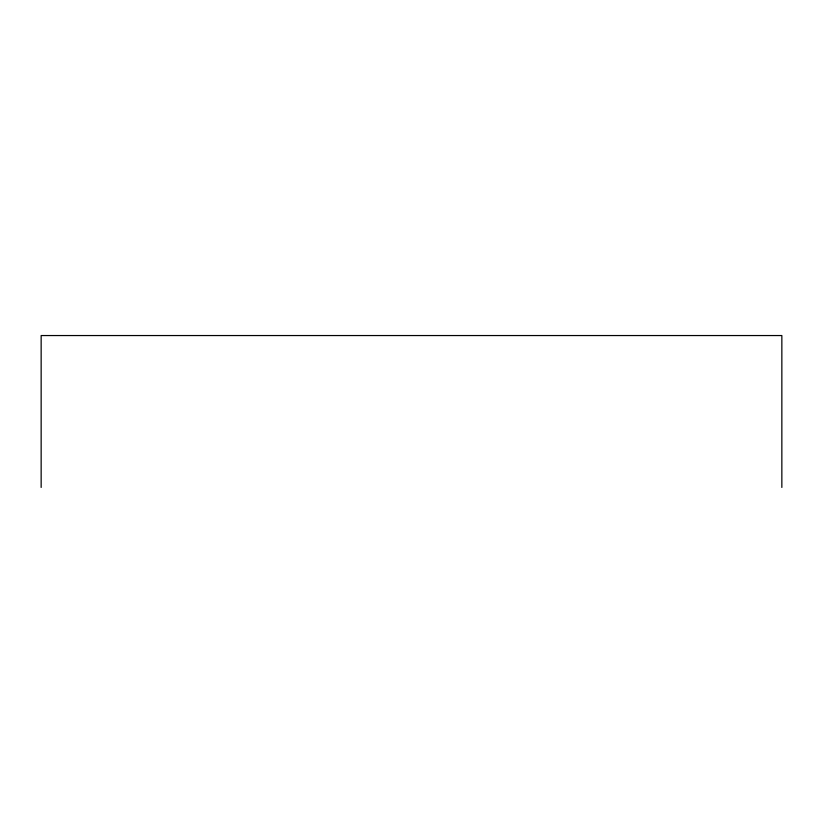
<?xml version="1.0" encoding="UTF-8"?>
<svg xmlns="http://www.w3.org/2000/svg" width="823" height="823" viewBox="0 0 823 823"><rect width="100%" height="100%" fill="white"/><g stroke="black" fill="none" stroke-linecap="round" stroke-linejoin="round"><path stroke-width="1.23" d="M781.85 487.453L781.85 335.547L41.15 335.547L41.15 487.453"/></g></svg>
